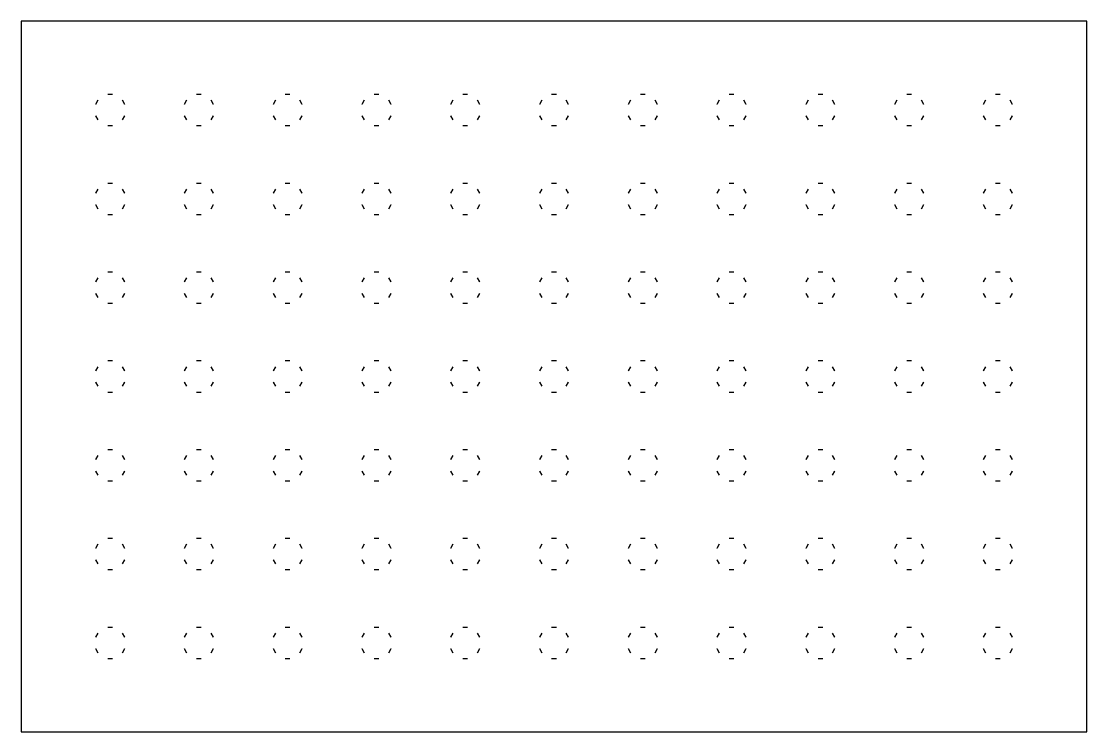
# Model space of a CAD drawing. Extents: x 0 to 15, y 0 to 10.
import ezdxf

# ---------------------------------------------------------------- set-up
doc = ezdxf.new("R2010")
doc.units = 0

msp = doc.modelspace()

# ---------------------------------------------------------------- linework, layer by layer
for p, q in [((15, 10), (0, 10)), ((0, 10), (0, 0)), ((15, 0), (15, 10)), ((1.077, 8.888), (1.044, 8.831)), ((1.077, 8.888), (1.077, 8.888)), ((1.283, 8.969), (1.217, 8.969)), ((1.217, 8.969), (1.217, 8.969)), ((1.283, 8.969), (1.283, 8.969)), ((1.456, 8.831), (1.423, 8.888)), ((1.423, 8.888), (1.423, 8.888)), ((2.327, 8.888), (2.294, 8.831)), ((2.327, 8.888), (2.327, 8.888)), ((2.533, 8.969), (2.467, 8.969)), ((2.467, 8.969), (2.467, 8.969)), ((2.533, 8.969), (2.533, 8.969)), ((2.706, 8.831), (2.673, 8.888)), ((2.673, 8.888), (2.673, 8.888)), ((3.577, 8.888), (3.544, 8.831)), ((3.577, 8.888), (3.577, 8.888)), ((3.783, 8.969), (3.717, 8.969)), ((3.717, 8.969), (3.717, 8.969)), ((3.783, 8.969), (3.783, 8.969)), ((3.956, 8.831), (3.923, 8.888)), ((3.923, 8.888), (3.923, 8.888)), ((4.827, 8.888), (4.794, 8.831)), ((4.827, 8.888), (4.827, 8.888)), ((5.033, 8.969), (4.967, 8.969)), ((4.967, 8.969), (4.967, 8.969)), ((5.033, 8.969), (5.033, 8.969)), ((5.206, 8.831), (5.173, 8.888)), ((5.173, 8.888), (5.173, 8.888)), ((6.077, 8.888), (6.044, 8.831)), ((6.077, 8.888), (6.077, 8.888)), ((6.283, 8.969), (6.217, 8.969)), ((6.217, 8.969), (6.217, 8.969)), ((6.283, 8.969), (6.283, 8.969)), ((6.456, 8.831), (6.423, 8.888)), ((6.423, 8.888), (6.423, 8.888)), ((7.327, 8.888), (7.294, 8.831)), ((7.327, 8.888), (7.327, 8.888)), ((7.533, 8.969), (7.467, 8.969)), ((7.467, 8.969), (7.467, 8.969)), ((7.533, 8.969), (7.533, 8.969)), ((7.706, 8.831), (7.673, 8.888)), ((7.673, 8.888), (7.673, 8.888)), ((8.577, 8.888), (8.544, 8.831)), ((8.577, 8.888), (8.577, 8.888)), ((8.783, 8.969), (8.717, 8.969)), ((8.717, 8.969), (8.717, 8.969)), ((8.783, 8.969), (8.783, 8.969)), ((8.956, 8.831), (8.923, 8.888)), ((8.923, 8.888), (8.923, 8.888)), ((9.827, 8.888), (9.794, 8.831)), ((9.827, 8.888), (9.827, 8.888)), ((10.033, 8.969), (9.967, 8.969)), ((9.967, 8.969), (9.967, 8.969)), ((10.033, 8.969), (10.033, 8.969)), ((10.206, 8.831), (10.173, 8.888)), ((10.173, 8.888), (10.173, 8.888)), ((11.077, 8.888), (11.044, 8.831)), ((11.077, 8.888), (11.077, 8.888)), ((11.283, 8.969), (11.217, 8.969)), ((11.217, 8.969), (11.217, 8.969)), ((11.283, 8.969), (11.283, 8.969)), ((11.456, 8.831), (11.423, 8.888)), ((11.423, 8.888), (11.423, 8.888)), ((12.327, 8.888), (12.294, 8.831)), ((12.327, 8.888), (12.327, 8.888)), ((12.533, 8.969), (12.467, 8.969)), ((12.467, 8.969), (12.467, 8.969)), ((12.533, 8.969), (12.533, 8.969)), ((12.706, 8.831), (12.673, 8.888)), ((12.673, 8.888), (12.673, 8.888)), ((13.577, 8.888), (13.544, 8.831)), ((13.577, 8.888), (13.577, 8.888)), ((13.783, 8.969), (13.717, 8.969)), ((13.717, 8.969), (13.717, 8.969)), ((13.783, 8.969), (13.783, 8.969)), ((13.956, 8.831), (13.923, 8.888)), ((13.923, 8.888), (13.923, 8.888)), ((1.044, 8.831), (1.044, 8.831)), ((1.456, 8.831), (1.456, 8.831)), ((2.294, 8.831), (2.294, 8.831)), ((2.706, 8.831), (2.706, 8.831)), ((3.544, 8.831), (3.544, 8.831)), ((3.956, 8.831), (3.956, 8.831)), ((4.794, 8.831), (4.794, 8.831)), ((5.206, 8.831), (5.206, 8.831)), ((6.044, 8.831), (6.044, 8.831)), ((6.456, 8.831), (6.456, 8.831)), ((7.294, 8.831), (7.294, 8.831)), ((7.706, 8.831), (7.706, 8.831)), ((8.544, 8.831), (8.544, 8.831)), ((8.956, 8.831), (8.956, 8.831)), ((9.794, 8.831), (9.794, 8.831)), ((10.206, 8.831), (10.206, 8.831)), ((11.044, 8.831), (11.044, 8.831)), ((11.456, 8.831), (11.456, 8.831)), ((12.294, 8.831), (12.294, 8.831)), ((12.706, 8.831), (12.706, 8.831)), ((13.544, 8.831), (13.544, 8.831)), ((13.956, 8.831), (13.956, 8.831)), ((1.044, 8.669), (1.077, 8.612)), ((1.044, 8.669), (1.044, 8.669)), ((1.077, 8.612), (1.077, 8.612)), ((1.423, 8.612), (1.456, 8.669)), ((1.423, 8.612), (1.423, 8.612)), ((1.456, 8.669), (1.456, 8.669)), ((2.294, 8.669), (2.327, 8.612)), ((2.294, 8.669), (2.294, 8.669)), ((2.327, 8.612), (2.327, 8.612)), ((2.673, 8.612), (2.706, 8.669)), ((2.673, 8.612), (2.673, 8.612)), ((2.706, 8.669), (2.706, 8.669)), ((3.544, 8.669), (3.577, 8.612)), ((3.544, 8.669), (3.544, 8.669)), ((3.577, 8.612), (3.577, 8.612)), ((3.923, 8.612), (3.956, 8.669)), ((3.923, 8.612), (3.923, 8.612)), ((3.956, 8.669), (3.956, 8.669)), ((4.794, 8.669), (4.827, 8.612)), ((4.794, 8.669), (4.794, 8.669)), ((4.827, 8.612), (4.827, 8.612)), ((5.173, 8.612), (5.206, 8.669)), ((5.173, 8.612), (5.173, 8.612)), ((5.206, 8.669), (5.206, 8.669)), ((6.044, 8.669), (6.077, 8.612)), ((6.044, 8.669), (6.044, 8.669)), ((6.077, 8.612), (6.077, 8.612)), ((6.423, 8.612), (6.456, 8.669)), ((6.423, 8.612), (6.423, 8.612)), ((6.456, 8.669), (6.456, 8.669)), ((7.294, 8.669), (7.327, 8.612)), ((7.294, 8.669), (7.294, 8.669)), ((7.327, 8.612), (7.327, 8.612)), ((7.673, 8.612), (7.706, 8.669)), ((7.673, 8.612), (7.673, 8.612)), ((7.706, 8.669), (7.706, 8.669)), ((8.544, 8.669), (8.577, 8.612)), ((8.544, 8.669), (8.544, 8.669)), ((8.577, 8.612), (8.577, 8.612)), ((8.923, 8.612), (8.956, 8.669)), ((8.923, 8.612), (8.923, 8.612)), ((8.956, 8.669), (8.956, 8.669)), ((9.794, 8.669), (9.827, 8.612)), ((9.794, 8.669), (9.794, 8.669)), ((9.827, 8.612), (9.827, 8.612)), ((10.173, 8.612), (10.206, 8.669)), ((10.173, 8.612), (10.173, 8.612)), ((10.206, 8.669), (10.206, 8.669)), ((11.044, 8.669), (11.077, 8.612)), ((11.044, 8.669), (11.044, 8.669)), ((11.077, 8.612), (11.077, 8.612)), ((11.423, 8.612), (11.456, 8.669)), ((11.423, 8.612), (11.423, 8.612)), ((11.456, 8.669), (11.456, 8.669)), ((12.294, 8.669), (12.327, 8.612)), ((12.294, 8.669), (12.294, 8.669)), ((12.327, 8.612), (12.327, 8.612)), ((12.673, 8.612), (12.706, 8.669)), ((12.673, 8.612), (12.673, 8.612)), ((12.706, 8.669), (12.706, 8.669)), ((13.544, 8.669), (13.577, 8.612)), ((13.544, 8.669), (13.544, 8.669)), ((13.577, 8.612), (13.577, 8.612)), ((13.923, 8.612), (13.956, 8.669)), ((13.923, 8.612), (13.923, 8.612)), ((13.956, 8.669), (13.956, 8.669)), ((1.217, 8.531), (1.283, 8.531)), ((1.217, 8.531), (1.217, 8.531)), ((1.283, 8.531), (1.283, 8.531)), ((2.467, 8.531), (2.533, 8.531)), ((2.467, 8.531), (2.467, 8.531)), ((2.533, 8.531), (2.533, 8.531)), ((3.717, 8.531), (3.783, 8.531)), ((3.717, 8.531), (3.717, 8.531)), ((3.783, 8.531), (3.783, 8.531)), ((4.967, 8.531), (5.033, 8.531)), ((4.967, 8.531), (4.967, 8.531)), ((5.033, 8.531), (5.033, 8.531)), ((6.217, 8.531), (6.283, 8.531)), ((6.217, 8.531), (6.217, 8.531)), ((6.283, 8.531), (6.283, 8.531)), ((7.467, 8.531), (7.533, 8.531)), ((7.467, 8.531), (7.467, 8.531)), ((7.533, 8.531), (7.533, 8.531)), ((8.717, 8.531), (8.783, 8.531)), ((8.717, 8.531), (8.717, 8.531)), ((8.783, 8.531), (8.783, 8.531)), ((9.967, 8.531), (10.033, 8.531)), ((9.967, 8.531), (9.967, 8.531)), ((10.033, 8.531), (10.033, 8.531)), ((11.217, 8.531), (11.283, 8.531)), ((11.217, 8.531), (11.217, 8.531)), ((11.283, 8.531), (11.283, 8.531)), ((12.467, 8.531), (12.533, 8.531)), ((12.467, 8.531), (12.467, 8.531)), ((12.533, 8.531), (12.533, 8.531)), ((13.717, 8.531), (13.783, 8.531)), ((13.717, 8.531), (13.717, 8.531)), ((13.783, 8.531), (13.783, 8.531)), ((1.283, 7.719), (1.217, 7.719)), ((1.217, 7.719), (1.217, 7.719)), ((1.283, 7.719), (1.283, 7.719)), ((2.533, 7.719), (2.467, 7.719)), ((2.467, 7.719), (2.467, 7.719)), ((2.533, 7.719), (2.533, 7.719)), ((3.783, 7.719), (3.717, 7.719)), ((3.717, 7.719), (3.717, 7.719)), ((3.783, 7.719), (3.783, 7.719)), ((5.033, 7.719), (4.967, 7.719)), ((4.967, 7.719), (4.967, 7.719)), ((5.033, 7.719), (5.033, 7.719)), ((6.283, 7.719), (6.217, 7.719)), ((6.217, 7.719), (6.217, 7.719)), ((6.283, 7.719), (6.283, 7.719)), ((7.533, 7.719), (7.467, 7.719)), ((7.467, 7.719), (7.467, 7.719)), ((7.533, 7.719), (7.533, 7.719)), ((8.783, 7.719), (8.717, 7.719)), ((8.717, 7.719), (8.717, 7.719)), ((8.783, 7.719), (8.783, 7.719)), ((10.033, 7.719), (9.967, 7.719)), ((9.967, 7.719), (9.967, 7.719)), ((10.033, 7.719), (10.033, 7.719)), ((11.283, 7.719), (11.217, 7.719)), ((11.217, 7.719), (11.217, 7.719)), ((11.283, 7.719), (11.283, 7.719)), ((12.533, 7.719), (12.467, 7.719)), ((12.467, 7.719), (12.467, 7.719)), ((12.533, 7.719), (12.533, 7.719)), ((13.783, 7.719), (13.717, 7.719)), ((13.717, 7.719), (13.717, 7.719)), ((13.783, 7.719), (13.783, 7.719)), ((1.077, 7.638), (1.044, 7.581)), ((1.044, 7.581), (1.044, 7.581)), ((1.077, 7.638), (1.077, 7.638)), ((1.456, 7.581), (1.423, 7.638)), ((1.423, 7.638), (1.423, 7.638)), ((1.456, 7.581), (1.456, 7.581)), ((2.327, 7.638), (2.294, 7.581)), ((2.294, 7.581), (2.294, 7.581)), ((2.327, 7.638), (2.327, 7.638)), ((2.706, 7.581), (2.673, 7.638)), ((2.673, 7.638), (2.673, 7.638)), ((2.706, 7.581), (2.706, 7.581)), ((3.577, 7.638), (3.544, 7.581)), ((3.544, 7.581), (3.544, 7.581)), ((3.577, 7.638), (3.577, 7.638)), ((3.956, 7.581), (3.923, 7.638)), ((3.923, 7.638), (3.923, 7.638)), ((3.956, 7.581), (3.956, 7.581)), ((4.827, 7.638), (4.794, 7.581)), ((4.794, 7.581), (4.794, 7.581)), ((4.827, 7.638), (4.827, 7.638)), ((5.206, 7.581), (5.173, 7.638)), ((5.173, 7.638), (5.173, 7.638)), ((5.206, 7.581), (5.206, 7.581)), ((6.077, 7.638), (6.044, 7.581)), ((6.044, 7.581), (6.044, 7.581)), ((6.077, 7.638), (6.077, 7.638)), ((6.456, 7.581), (6.423, 7.638)), ((6.423, 7.638), (6.423, 7.638)), ((6.456, 7.581), (6.456, 7.581)), ((7.327, 7.638), (7.294, 7.581)), ((7.294, 7.581), (7.294, 7.581)), ((7.327, 7.638), (7.327, 7.638)), ((7.706, 7.581), (7.673, 7.638)), ((7.673, 7.638), (7.673, 7.638)), ((7.706, 7.581), (7.706, 7.581)), ((8.577, 7.638), (8.544, 7.581)), ((8.544, 7.581), (8.544, 7.581)), ((8.577, 7.638), (8.577, 7.638)), ((8.956, 7.581), (8.923, 7.638)), ((8.923, 7.638), (8.923, 7.638)), ((8.956, 7.581), (8.956, 7.581)), ((9.827, 7.638), (9.794, 7.581)), ((9.794, 7.581), (9.794, 7.581)), ((9.827, 7.638), (9.827, 7.638)), ((10.206, 7.581), (10.173, 7.638)), ((10.173, 7.638), (10.173, 7.638)), ((10.206, 7.581), (10.206, 7.581)), ((11.077, 7.638), (11.044, 7.581)), ((11.044, 7.581), (11.044, 7.581)), ((11.077, 7.638), (11.077, 7.638)), ((11.456, 7.581), (11.423, 7.638)), ((11.423, 7.638), (11.423, 7.638)), ((11.456, 7.581), (11.456, 7.581)), ((12.327, 7.638), (12.294, 7.581)), ((12.294, 7.581), (12.294, 7.581)), ((12.327, 7.638), (12.327, 7.638)), ((12.706, 7.581), (12.673, 7.638)), ((12.673, 7.638), (12.673, 7.638)), ((12.706, 7.581), (12.706, 7.581)), ((13.577, 7.638), (13.544, 7.581)), ((13.544, 7.581), (13.544, 7.581)), ((13.577, 7.638), (13.577, 7.638)), ((13.956, 7.581), (13.923, 7.638)), ((13.923, 7.638), (13.923, 7.638)), ((13.956, 7.581), (13.956, 7.581)), ((1.044, 7.419), (1.077, 7.362)), ((1.044, 7.419), (1.044, 7.419)), ((1.077, 7.362), (1.077, 7.362)), ((1.423, 7.362), (1.456, 7.419)), ((1.423, 7.362), (1.423, 7.362)), ((1.456, 7.419), (1.456, 7.419)), ((2.294, 7.419), (2.327, 7.362)), ((2.294, 7.419), (2.294, 7.419)), ((2.327, 7.362), (2.327, 7.362)), ((2.673, 7.362), (2.706, 7.419)), ((2.673, 7.362), (2.673, 7.362)), ((2.706, 7.419), (2.706, 7.419)), ((3.544, 7.419), (3.577, 7.362)), ((3.544, 7.419), (3.544, 7.419)), ((3.577, 7.362), (3.577, 7.362)), ((3.923, 7.362), (3.956, 7.419)), ((3.923, 7.362), (3.923, 7.362)), ((3.956, 7.419), (3.956, 7.419)), ((4.794, 7.419), (4.827, 7.362)), ((4.794, 7.419), (4.794, 7.419)), ((4.827, 7.362), (4.827, 7.362)), ((5.173, 7.362), (5.206, 7.419)), ((5.173, 7.362), (5.173, 7.362)), ((5.206, 7.419), (5.206, 7.419)), ((6.044, 7.419), (6.077, 7.362)), ((6.044, 7.419), (6.044, 7.419)), ((6.077, 7.362), (6.077, 7.362)), ((6.423, 7.362), (6.456, 7.419)), ((6.423, 7.362), (6.423, 7.362)), ((6.456, 7.419), (6.456, 7.419)), ((7.294, 7.419), (7.327, 7.362)), ((7.294, 7.419), (7.294, 7.419)), ((7.327, 7.362), (7.327, 7.362)), ((7.673, 7.362), (7.706, 7.419)), ((7.673, 7.362), (7.673, 7.362)), ((7.706, 7.419), (7.706, 7.419)), ((8.544, 7.419), (8.577, 7.362)), ((8.544, 7.419), (8.544, 7.419)), ((8.577, 7.362), (8.577, 7.362)), ((8.923, 7.362), (8.956, 7.419)), ((8.923, 7.362), (8.923, 7.362)), ((8.956, 7.419), (8.956, 7.419)), ((9.794, 7.419), (9.827, 7.362)), ((9.794, 7.419), (9.794, 7.419)), ((9.827, 7.362), (9.827, 7.362)), ((10.173, 7.362), (10.206, 7.419)), ((10.173, 7.362), (10.173, 7.362)), ((10.206, 7.419), (10.206, 7.419)), ((11.044, 7.419), (11.077, 7.362)), ((11.044, 7.419), (11.044, 7.419)), ((11.077, 7.362), (11.077, 7.362)), ((11.423, 7.362), (11.456, 7.419)), ((11.423, 7.362), (11.423, 7.362)), ((11.456, 7.419), (11.456, 7.419)), ((12.294, 7.419), (12.327, 7.362)), ((12.294, 7.419), (12.294, 7.419)), ((12.327, 7.362), (12.327, 7.362)), ((12.673, 7.362), (12.706, 7.419)), ((12.673, 7.362), (12.673, 7.362)), ((12.706, 7.419), (12.706, 7.419)), ((13.544, 7.419), (13.577, 7.362)), ((13.544, 7.419), (13.544, 7.419)), ((13.577, 7.362), (13.577, 7.362)), ((13.923, 7.362), (13.956, 7.419)), ((13.923, 7.362), (13.923, 7.362)), ((13.956, 7.419), (13.956, 7.419)), ((1.217, 7.281), (1.283, 7.281)), ((1.217, 7.281), (1.217, 7.281)), ((1.283, 7.281), (1.283, 7.281)), ((2.467, 7.281), (2.533, 7.281)), ((2.467, 7.281), (2.467, 7.281)), ((2.533, 7.281), (2.533, 7.281)), ((3.717, 7.281), (3.783, 7.281)), ((3.717, 7.281), (3.717, 7.281)), ((3.783, 7.281), (3.783, 7.281)), ((4.967, 7.281), (5.033, 7.281)), ((4.967, 7.281), (4.967, 7.281)), ((5.033, 7.281), (5.033, 7.281)), ((6.217, 7.281), (6.283, 7.281)), ((6.217, 7.281), (6.217, 7.281)), ((6.283, 7.281), (6.283, 7.281)), ((7.467, 7.281), (7.533, 7.281)), ((7.467, 7.281), (7.467, 7.281)), ((7.533, 7.281), (7.533, 7.281)), ((8.717, 7.281), (8.783, 7.281)), ((8.717, 7.281), (8.717, 7.281)), ((8.783, 7.281), (8.783, 7.281)), ((9.967, 7.281), (10.033, 7.281)), ((9.967, 7.281), (9.967, 7.281)), ((10.033, 7.281), (10.033, 7.281)), ((11.217, 7.281), (11.283, 7.281)), ((11.217, 7.281), (11.217, 7.281)), ((11.283, 7.281), (11.283, 7.281)), ((12.467, 7.281), (12.533, 7.281)), ((12.467, 7.281), (12.467, 7.281)), ((12.533, 7.281), (12.533, 7.281)), ((13.717, 7.281), (13.783, 7.281)), ((13.717, 7.281), (13.717, 7.281)), ((13.783, 7.281), (13.783, 7.281)), ((1.283, 6.469), (1.217, 6.469)), ((1.217, 6.469), (1.217, 6.469)), ((1.283, 6.469), (1.283, 6.469)), ((2.533, 6.469), (2.467, 6.469)), ((2.467, 6.469), (2.467, 6.469)), ((2.533, 6.469), (2.533, 6.469)), ((3.783, 6.469), (3.717, 6.469)), ((3.717, 6.469), (3.717, 6.469)), ((3.783, 6.469), (3.783, 6.469)), ((5.033, 6.469), (4.967, 6.469)), ((4.967, 6.469), (4.967, 6.469)), ((5.033, 6.469), (5.033, 6.469)), ((6.283, 6.469), (6.217, 6.469)), ((6.217, 6.469), (6.217, 6.469)), ((6.283, 6.469), (6.283, 6.469)), ((7.533, 6.469), (7.467, 6.469)), ((7.467, 6.469), (7.467, 6.469)), ((7.533, 6.469), (7.533, 6.469)), ((8.783, 6.469), (8.717, 6.469)), ((8.717, 6.469), (8.717, 6.469)), ((8.783, 6.469), (8.783, 6.469)), ((10.033, 6.469), (9.967, 6.469)), ((9.967, 6.469), (9.967, 6.469)), ((10.033, 6.469), (10.033, 6.469)), ((11.283, 6.469), (11.217, 6.469)), ((11.217, 6.469), (11.217, 6.469)), ((11.283, 6.469), (11.283, 6.469)), ((12.533, 6.469), (12.467, 6.469)), ((12.467, 6.469), (12.467, 6.469)), ((12.533, 6.469), (12.533, 6.469)), ((13.783, 6.469), (13.717, 6.469)), ((13.717, 6.469), (13.717, 6.469)), ((13.783, 6.469), (13.783, 6.469)), ((1.077, 6.388), (1.044, 6.331)), ((1.044, 6.331), (1.044, 6.331)), ((1.077, 6.388), (1.077, 6.388)), ((1.456, 6.331), (1.423, 6.388)), ((1.423, 6.388), (1.423, 6.388)), ((1.456, 6.331), (1.456, 6.331)), ((2.327, 6.388), (2.294, 6.331)), ((2.294, 6.331), (2.294, 6.331)), ((2.327, 6.388), (2.327, 6.388)), ((2.706, 6.331), (2.673, 6.388)), ((2.673, 6.388), (2.673, 6.388)), ((2.706, 6.331), (2.706, 6.331)), ((3.577, 6.388), (3.544, 6.331)), ((3.544, 6.331), (3.544, 6.331)), ((3.577, 6.388), (3.577, 6.388)), ((3.956, 6.331), (3.923, 6.388)), ((3.923, 6.388), (3.923, 6.388)), ((3.956, 6.331), (3.956, 6.331)), ((4.827, 6.388), (4.794, 6.331)), ((4.794, 6.331), (4.794, 6.331)), ((4.827, 6.388), (4.827, 6.388)), ((5.206, 6.331), (5.173, 6.388)), ((5.173, 6.388), (5.173, 6.388)), ((5.206, 6.331), (5.206, 6.331)), ((6.077, 6.388), (6.044, 6.331)), ((6.044, 6.331), (6.044, 6.331)), ((6.077, 6.388), (6.077, 6.388)), ((6.456, 6.331), (6.423, 6.388)), ((6.423, 6.388), (6.423, 6.388)), ((6.456, 6.331), (6.456, 6.331)), ((7.327, 6.388), (7.294, 6.331)), ((7.294, 6.331), (7.294, 6.331)), ((7.327, 6.388), (7.327, 6.388)), ((7.706, 6.331), (7.673, 6.388)), ((7.673, 6.388), (7.673, 6.388)), ((7.706, 6.331), (7.706, 6.331)), ((8.577, 6.388), (8.544, 6.331)), ((8.544, 6.331), (8.544, 6.331)), ((8.577, 6.388), (8.577, 6.388)), ((8.956, 6.331), (8.923, 6.388)), ((8.923, 6.388), (8.923, 6.388)), ((8.956, 6.331), (8.956, 6.331)), ((9.827, 6.388), (9.794, 6.331)), ((9.794, 6.331), (9.794, 6.331)), ((9.827, 6.388), (9.827, 6.388)), ((10.206, 6.331), (10.173, 6.388)), ((10.173, 6.388), (10.173, 6.388)), ((10.206, 6.331), (10.206, 6.331)), ((11.077, 6.388), (11.044, 6.331)), ((11.044, 6.331), (11.044, 6.331)), ((11.077, 6.388), (11.077, 6.388)), ((11.456, 6.331), (11.423, 6.388)), ((11.423, 6.388), (11.423, 6.388)), ((11.456, 6.331), (11.456, 6.331)), ((12.327, 6.388), (12.294, 6.331)), ((12.294, 6.331), (12.294, 6.331)), ((12.327, 6.388), (12.327, 6.388)), ((12.706, 6.331), (12.673, 6.388)), ((12.673, 6.388), (12.673, 6.388)), ((12.706, 6.331), (12.706, 6.331)), ((13.577, 6.388), (13.544, 6.331)), ((13.544, 6.331), (13.544, 6.331)), ((13.577, 6.388), (13.577, 6.388)), ((13.956, 6.331), (13.923, 6.388)), ((13.923, 6.388), (13.923, 6.388)), ((13.956, 6.331), (13.956, 6.331)), ((1.044, 6.169), (1.077, 6.112)), ((1.044, 6.169), (1.044, 6.169)), ((1.423, 6.112), (1.456, 6.169)), ((1.456, 6.169), (1.456, 6.169)), ((2.294, 6.169), (2.327, 6.112)), ((2.294, 6.169), (2.294, 6.169)), ((2.673, 6.112), (2.706, 6.169)), ((2.706, 6.169), (2.706, 6.169)), ((3.544, 6.169), (3.577, 6.112)), ((3.544, 6.169), (3.544, 6.169)), ((3.923, 6.112), (3.956, 6.169)), ((3.956, 6.169), (3.956, 6.169)), ((4.794, 6.169), (4.827, 6.112)), ((4.794, 6.169), (4.794, 6.169)), ((5.173, 6.112), (5.206, 6.169)), ((5.206, 6.169), (5.206, 6.169)), ((6.044, 6.169), (6.077, 6.112)), ((6.044, 6.169), (6.044, 6.169)), ((6.423, 6.112), (6.456, 6.169)), ((6.456, 6.169), (6.456, 6.169)), ((7.294, 6.169), (7.327, 6.112)), ((7.294, 6.169), (7.294, 6.169)), ((7.673, 6.112), (7.706, 6.169)), ((7.706, 6.169), (7.706, 6.169)), ((8.544, 6.169), (8.577, 6.112)), ((8.544, 6.169), (8.544, 6.169)), ((8.923, 6.112), (8.956, 6.169)), ((8.956, 6.169), (8.956, 6.169)), ((9.794, 6.169), (9.827, 6.112)), ((9.794, 6.169), (9.794, 6.169)), ((10.173, 6.112), (10.206, 6.169)), ((10.206, 6.169), (10.206, 6.169)), ((11.044, 6.169), (11.077, 6.112)), ((11.044, 6.169), (11.044, 6.169)), ((11.423, 6.112), (11.456, 6.169)), ((11.456, 6.169), (11.456, 6.169)), ((12.294, 6.169), (12.327, 6.112)), ((12.294, 6.169), (12.294, 6.169)), ((12.673, 6.112), (12.706, 6.169)), ((12.706, 6.169), (12.706, 6.169)), ((13.544, 6.169), (13.577, 6.112)), ((13.544, 6.169), (13.544, 6.169)), ((13.923, 6.112), (13.956, 6.169)), ((13.956, 6.169), (13.956, 6.169)), ((1.077, 6.112), (1.077, 6.112)), ((1.217, 6.031), (1.283, 6.031)), ((1.217, 6.031), (1.217, 6.031)), ((1.283, 6.031), (1.283, 6.031)), ((1.423, 6.112), (1.423, 6.112)), ((2.327, 6.112), (2.327, 6.112)), ((2.467, 6.031), (2.533, 6.031)), ((2.467, 6.031), (2.467, 6.031)), ((2.533, 6.031), (2.533, 6.031)), ((2.673, 6.112), (2.673, 6.112)), ((3.577, 6.112), (3.577, 6.112)), ((3.717, 6.031), (3.783, 6.031)), ((3.717, 6.031), (3.717, 6.031)), ((3.783, 6.031), (3.783, 6.031)), ((3.923, 6.112), (3.923, 6.112)), ((4.827, 6.112), (4.827, 6.112)), ((4.967, 6.031), (5.033, 6.031)), ((4.967, 6.031), (4.967, 6.031)), ((5.033, 6.031), (5.033, 6.031)), ((5.173, 6.112), (5.173, 6.112)), ((6.077, 6.112), (6.077, 6.112)), ((6.217, 6.031), (6.283, 6.031)), ((6.217, 6.031), (6.217, 6.031)), ((6.283, 6.031), (6.283, 6.031)), ((6.423, 6.112), (6.423, 6.112)), ((7.327, 6.112), (7.327, 6.112)), ((7.467, 6.031), (7.533, 6.031)), ((7.467, 6.031), (7.467, 6.031)), ((7.533, 6.031), (7.533, 6.031)), ((7.673, 6.112), (7.673, 6.112)), ((8.577, 6.112), (8.577, 6.112)), ((8.717, 6.031), (8.783, 6.031)), ((8.717, 6.031), (8.717, 6.031)), ((8.783, 6.031), (8.783, 6.031)), ((8.923, 6.112), (8.923, 6.112)), ((9.827, 6.112), (9.827, 6.112)), ((9.967, 6.031), (10.033, 6.031)), ((9.967, 6.031), (9.967, 6.031)), ((10.033, 6.031), (10.033, 6.031)), ((10.173, 6.112), (10.173, 6.112)), ((11.077, 6.112), (11.077, 6.112)), ((11.217, 6.031), (11.283, 6.031)), ((11.217, 6.031), (11.217, 6.031)), ((11.283, 6.031), (11.283, 6.031)), ((11.423, 6.112), (11.423, 6.112)), ((12.327, 6.112), (12.327, 6.112)), ((12.467, 6.031), (12.533, 6.031)), ((12.467, 6.031), (12.467, 6.031)), ((12.533, 6.031), (12.533, 6.031)), ((12.673, 6.112), (12.673, 6.112)), ((13.577, 6.112), (13.577, 6.112)), ((13.717, 6.031), (13.783, 6.031)), ((13.717, 6.031), (13.717, 6.031)), ((13.783, 6.031), (13.783, 6.031)), ((13.923, 6.112), (13.923, 6.112)), ((1.077, 5.138), (1.044, 5.081)), ((1.077, 5.138), (1.077, 5.138)), ((1.283, 5.219), (1.217, 5.219)), ((1.217, 5.219), (1.217, 5.219)), ((1.283, 5.219), (1.283, 5.219)), ((1.456, 5.081), (1.423, 5.138)), ((1.423, 5.138), (1.423, 5.138)), ((2.327, 5.138), (2.294, 5.081)), ((2.327, 5.138), (2.327, 5.138)), ((2.533, 5.219), (2.467, 5.219)), ((2.467, 5.219), (2.467, 5.219)), ((2.533, 5.219), (2.533, 5.219)), ((2.706, 5.081), (2.673, 5.138)), ((2.673, 5.138), (2.673, 5.138)), ((3.577, 5.138), (3.544, 5.081)), ((3.577, 5.138), (3.577, 5.138)), ((3.783, 5.219), (3.717, 5.219)), ((3.717, 5.219), (3.717, 5.219)), ((3.783, 5.219), (3.783, 5.219)), ((3.956, 5.081), (3.923, 5.138)), ((3.923, 5.138), (3.923, 5.138)), ((4.827, 5.138), (4.794, 5.081)), ((4.827, 5.138), (4.827, 5.138)), ((5.033, 5.219), (4.967, 5.219)), ((4.967, 5.219), (4.967, 5.219)), ((5.033, 5.219), (5.033, 5.219)), ((5.206, 5.081), (5.173, 5.138)), ((5.173, 5.138), (5.173, 5.138)), ((6.077, 5.138), (6.044, 5.081)), ((6.077, 5.138), (6.077, 5.138)), ((6.283, 5.219), (6.217, 5.219)), ((6.217, 5.219), (6.217, 5.219)), ((6.283, 5.219), (6.283, 5.219)), ((6.456, 5.081), (6.423, 5.138)), ((6.423, 5.138), (6.423, 5.138)), ((7.327, 5.138), (7.294, 5.081)), ((7.327, 5.138), (7.327, 5.138)), ((7.533, 5.219), (7.467, 5.219)), ((7.467, 5.219), (7.467, 5.219)), ((7.533, 5.219), (7.533, 5.219)), ((7.706, 5.081), (7.673, 5.138)), ((7.673, 5.138), (7.673, 5.138)), ((8.577, 5.138), (8.544, 5.081)), ((8.577, 5.138), (8.577, 5.138)), ((8.783, 5.219), (8.717, 5.219)), ((8.717, 5.219), (8.717, 5.219)), ((8.783, 5.219), (8.783, 5.219)), ((8.956, 5.081), (8.923, 5.138)), ((8.923, 5.138), (8.923, 5.138)), ((9.827, 5.138), (9.794, 5.081)), ((9.827, 5.138), (9.827, 5.138)), ((10.033, 5.219), (9.967, 5.219)), ((9.967, 5.219), (9.967, 5.219)), ((10.033, 5.219), (10.033, 5.219)), ((10.206, 5.081), (10.173, 5.138)), ((10.173, 5.138), (10.173, 5.138)), ((11.077, 5.138), (11.044, 5.081)), ((11.077, 5.138), (11.077, 5.138)), ((11.283, 5.219), (11.217, 5.219)), ((11.217, 5.219), (11.217, 5.219)), ((11.283, 5.219), (11.283, 5.219)), ((11.456, 5.081), (11.423, 5.138)), ((11.423, 5.138), (11.423, 5.138)), ((12.327, 5.138), (12.294, 5.081)), ((12.327, 5.138), (12.327, 5.138)), ((12.533, 5.219), (12.467, 5.219)), ((12.467, 5.219), (12.467, 5.219)), ((12.533, 5.219), (12.533, 5.219)), ((12.706, 5.081), (12.673, 5.138)), ((12.673, 5.138), (12.673, 5.138)), ((13.577, 5.138), (13.544, 5.081)), ((13.577, 5.138), (13.577, 5.138)), ((13.783, 5.219), (13.717, 5.219)), ((13.717, 5.219), (13.717, 5.219)), ((13.783, 5.219), (13.783, 5.219)), ((13.956, 5.081), (13.923, 5.138)), ((13.923, 5.138), (13.923, 5.138)), ((1.044, 5.081), (1.044, 5.081)), ((1.456, 5.081), (1.456, 5.081)), ((2.294, 5.081), (2.294, 5.081)), ((2.706, 5.081), (2.706, 5.081)), ((3.544, 5.081), (3.544, 5.081)), ((3.956, 5.081), (3.956, 5.081)), ((4.794, 5.081), (4.794, 5.081)), ((5.206, 5.081), (5.206, 5.081)), ((6.044, 5.081), (6.044, 5.081)), ((6.456, 5.081), (6.456, 5.081)), ((7.294, 5.081), (7.294, 5.081)), ((7.706, 5.081), (7.706, 5.081)), ((8.544, 5.081), (8.544, 5.081)), ((8.956, 5.081), (8.956, 5.081)), ((9.794, 5.081), (9.794, 5.081)), ((10.206, 5.081), (10.206, 5.081)), ((11.044, 5.081), (11.044, 5.081)), ((11.456, 5.081), (11.456, 5.081)), ((12.294, 5.081), (12.294, 5.081)), ((12.706, 5.081), (12.706, 5.081)), ((13.544, 5.081), (13.544, 5.081)), ((13.956, 5.081), (13.956, 5.081)), ((1.044, 4.919), (1.077, 4.862)), ((1.044, 4.919), (1.044, 4.919)), ((1.077, 4.862), (1.077, 4.862)), ((1.423, 4.862), (1.456, 4.919)), ((1.423, 4.862), (1.423, 4.862)), ((1.456, 4.919), (1.456, 4.919)), ((2.294, 4.919), (2.327, 4.862)), ((2.294, 4.919), (2.294, 4.919)), ((2.327, 4.862), (2.327, 4.862)), ((2.673, 4.862), (2.706, 4.919)), ((2.673, 4.862), (2.673, 4.862)), ((2.706, 4.919), (2.706, 4.919)), ((3.544, 4.919), (3.577, 4.862)), ((3.544, 4.919), (3.544, 4.919)), ((3.577, 4.862), (3.577, 4.862)), ((3.923, 4.862), (3.956, 4.919)), ((3.923, 4.862), (3.923, 4.862)), ((3.956, 4.919), (3.956, 4.919)), ((4.794, 4.919), (4.827, 4.862)), ((4.794, 4.919), (4.794, 4.919)), ((4.827, 4.862), (4.827, 4.862)), ((5.173, 4.862), (5.206, 4.919)), ((5.173, 4.862), (5.173, 4.862)), ((5.206, 4.919), (5.206, 4.919)), ((6.044, 4.919), (6.077, 4.862)), ((6.044, 4.919), (6.044, 4.919)), ((6.077, 4.862), (6.077, 4.862)), ((6.423, 4.862), (6.456, 4.919)), ((6.423, 4.862), (6.423, 4.862)), ((6.456, 4.919), (6.456, 4.919)), ((7.294, 4.919), (7.327, 4.862)), ((7.294, 4.919), (7.294, 4.919)), ((7.327, 4.862), (7.327, 4.862)), ((7.673, 4.862), (7.706, 4.919)), ((7.673, 4.862), (7.673, 4.862)), ((7.706, 4.919), (7.706, 4.919)), ((8.544, 4.919), (8.577, 4.862)), ((8.544, 4.919), (8.544, 4.919)), ((8.577, 4.862), (8.577, 4.862)), ((8.923, 4.862), (8.956, 4.919)), ((8.923, 4.862), (8.923, 4.862)), ((8.956, 4.919), (8.956, 4.919)), ((9.794, 4.919), (9.827, 4.862)), ((9.794, 4.919), (9.794, 4.919)), ((9.827, 4.862), (9.827, 4.862)), ((10.173, 4.862), (10.206, 4.919)), ((10.173, 4.862), (10.173, 4.862)), ((10.206, 4.919), (10.206, 4.919)), ((11.044, 4.919), (11.077, 4.862)), ((11.044, 4.919), (11.044, 4.919)), ((11.077, 4.862), (11.077, 4.862)), ((11.423, 4.862), (11.456, 4.919)), ((11.423, 4.862), (11.423, 4.862)), ((11.456, 4.919), (11.456, 4.919)), ((12.294, 4.919), (12.327, 4.862)), ((12.294, 4.919), (12.294, 4.919)), ((12.327, 4.862), (12.327, 4.862)), ((12.673, 4.862), (12.706, 4.919)), ((12.673, 4.862), (12.673, 4.862)), ((12.706, 4.919), (12.706, 4.919)), ((13.544, 4.919), (13.577, 4.862)), ((13.544, 4.919), (13.544, 4.919)), ((13.577, 4.862), (13.577, 4.862)), ((13.923, 4.862), (13.956, 4.919)), ((13.923, 4.862), (13.923, 4.862)), ((13.956, 4.919), (13.956, 4.919)), ((1.217, 4.781), (1.283, 4.781)), ((1.217, 4.781), (1.217, 4.781)), ((1.283, 4.781), (1.283, 4.781)), ((2.467, 4.781), (2.533, 4.781)), ((2.467, 4.781), (2.467, 4.781)), ((2.533, 4.781), (2.533, 4.781)), ((3.717, 4.781), (3.783, 4.781)), ((3.717, 4.781), (3.717, 4.781)), ((3.783, 4.781), (3.783, 4.781)), ((4.967, 4.781), (5.033, 4.781)), ((4.967, 4.781), (4.967, 4.781)), ((5.033, 4.781), (5.033, 4.781)), ((6.217, 4.781), (6.283, 4.781)), ((6.217, 4.781), (6.217, 4.781)), ((6.283, 4.781), (6.283, 4.781)), ((7.467, 4.781), (7.533, 4.781)), ((7.467, 4.781), (7.467, 4.781)), ((7.533, 4.781), (7.533, 4.781)), ((8.717, 4.781), (8.783, 4.781)), ((8.717, 4.781), (8.717, 4.781)), ((8.783, 4.781), (8.783, 4.781)), ((9.967, 4.781), (10.033, 4.781)), ((9.967, 4.781), (9.967, 4.781)), ((10.033, 4.781), (10.033, 4.781)), ((11.217, 4.781), (11.283, 4.781)), ((11.217, 4.781), (11.217, 4.781)), ((11.283, 4.781), (11.283, 4.781)), ((12.467, 4.781), (12.533, 4.781)), ((12.467, 4.781), (12.467, 4.781)), ((12.533, 4.781), (12.533, 4.781)), ((13.717, 4.781), (13.783, 4.781)), ((13.717, 4.781), (13.717, 4.781)), ((13.783, 4.781), (13.783, 4.781)), ((1.283, 3.969), (1.217, 3.969)), ((1.217, 3.969), (1.217, 3.969)), ((1.283, 3.969), (1.283, 3.969)), ((2.533, 3.969), (2.467, 3.969)), ((2.467, 3.969), (2.467, 3.969)), ((2.533, 3.969), (2.533, 3.969)), ((3.783, 3.969), (3.717, 3.969)), ((3.717, 3.969), (3.717, 3.969)), ((3.783, 3.969), (3.783, 3.969)), ((5.033, 3.969), (4.967, 3.969)), ((4.967, 3.969), (4.967, 3.969)), ((5.033, 3.969), (5.033, 3.969)), ((6.283, 3.969), (6.217, 3.969)), ((6.217, 3.969), (6.217, 3.969)), ((6.283, 3.969), (6.283, 3.969)), ((7.533, 3.969), (7.467, 3.969)), ((7.467, 3.969), (7.467, 3.969)), ((7.533, 3.969), (7.533, 3.969)), ((8.783, 3.969), (8.717, 3.969)), ((8.717, 3.969), (8.717, 3.969)), ((8.783, 3.969), (8.783, 3.969)), ((10.033, 3.969), (9.967, 3.969)), ((9.967, 3.969), (9.967, 3.969)), ((10.033, 3.969), (10.033, 3.969)), ((11.283, 3.969), (11.217, 3.969)), ((11.217, 3.969), (11.217, 3.969)), ((11.283, 3.969), (11.283, 3.969)), ((12.533, 3.969), (12.467, 3.969)), ((12.467, 3.969), (12.467, 3.969)), ((12.533, 3.969), (12.533, 3.969)), ((13.783, 3.969), (13.717, 3.969)), ((13.717, 3.969), (13.717, 3.969)), ((13.783, 3.969), (13.783, 3.969)), ((1.077, 3.888), (1.044, 3.831)), ((1.044, 3.831), (1.044, 3.831)), ((1.077, 3.888), (1.077, 3.888)), ((1.456, 3.831), (1.423, 3.888)), ((1.423, 3.888), (1.423, 3.888)), ((1.456, 3.831), (1.456, 3.831)), ((2.327, 3.888), (2.294, 3.831)), ((2.294, 3.831), (2.294, 3.831)), ((2.327, 3.888), (2.327, 3.888)), ((2.706, 3.831), (2.673, 3.888)), ((2.673, 3.888), (2.673, 3.888)), ((2.706, 3.831), (2.706, 3.831)), ((3.577, 3.888), (3.544, 3.831)), ((3.544, 3.831), (3.544, 3.831)), ((3.577, 3.888), (3.577, 3.888)), ((3.956, 3.831), (3.923, 3.888)), ((3.923, 3.888), (3.923, 3.888)), ((3.956, 3.831), (3.956, 3.831)), ((4.827, 3.888), (4.794, 3.831)), ((4.794, 3.831), (4.794, 3.831)), ((4.827, 3.888), (4.827, 3.888)), ((5.206, 3.831), (5.173, 3.888)), ((5.173, 3.888), (5.173, 3.888)), ((5.206, 3.831), (5.206, 3.831)), ((6.077, 3.888), (6.044, 3.831)), ((6.044, 3.831), (6.044, 3.831)), ((6.077, 3.888), (6.077, 3.888)), ((6.456, 3.831), (6.423, 3.888)), ((6.423, 3.888), (6.423, 3.888)), ((6.456, 3.831), (6.456, 3.831)), ((7.327, 3.888), (7.294, 3.831)), ((7.294, 3.831), (7.294, 3.831)), ((7.327, 3.888), (7.327, 3.888)), ((7.706, 3.831), (7.673, 3.888)), ((7.673, 3.888), (7.673, 3.888)), ((7.706, 3.831), (7.706, 3.831)), ((8.577, 3.888), (8.544, 3.831)), ((8.544, 3.831), (8.544, 3.831)), ((8.577, 3.888), (8.577, 3.888)), ((8.956, 3.831), (8.923, 3.888)), ((8.923, 3.888), (8.923, 3.888)), ((8.956, 3.831), (8.956, 3.831)), ((9.827, 3.888), (9.794, 3.831)), ((9.794, 3.831), (9.794, 3.831)), ((9.827, 3.888), (9.827, 3.888)), ((10.206, 3.831), (10.173, 3.888)), ((10.173, 3.888), (10.173, 3.888)), ((10.206, 3.831), (10.206, 3.831)), ((11.077, 3.888), (11.044, 3.831)), ((11.044, 3.831), (11.044, 3.831)), ((11.077, 3.888), (11.077, 3.888)), ((11.456, 3.831), (11.423, 3.888)), ((11.423, 3.888), (11.423, 3.888)), ((11.456, 3.831), (11.456, 3.831)), ((12.327, 3.888), (12.294, 3.831)), ((12.294, 3.831), (12.294, 3.831)), ((12.327, 3.888), (12.327, 3.888)), ((12.706, 3.831), (12.673, 3.888)), ((12.673, 3.888), (12.673, 3.888)), ((12.706, 3.831), (12.706, 3.831)), ((13.577, 3.888), (13.544, 3.831)), ((13.544, 3.831), (13.544, 3.831)), ((13.577, 3.888), (13.577, 3.888)), ((13.956, 3.831), (13.923, 3.888)), ((13.923, 3.888), (13.923, 3.888)), ((13.956, 3.831), (13.956, 3.831)), ((1.044, 3.669), (1.077, 3.612)), ((1.044, 3.669), (1.044, 3.669)), ((1.077, 3.612), (1.077, 3.612)), ((1.423, 3.612), (1.456, 3.669)), ((1.423, 3.612), (1.423, 3.612)), ((1.456, 3.669), (1.456, 3.669)), ((2.294, 3.669), (2.327, 3.612)), ((2.294, 3.669), (2.294, 3.669)), ((2.327, 3.612), (2.327, 3.612)), ((2.673, 3.612), (2.706, 3.669)), ((2.673, 3.612), (2.673, 3.612)), ((2.706, 3.669), (2.706, 3.669)), ((3.544, 3.669), (3.577, 3.612)), ((3.544, 3.669), (3.544, 3.669)), ((3.577, 3.612), (3.577, 3.612)), ((3.923, 3.612), (3.956, 3.669)), ((3.923, 3.612), (3.923, 3.612)), ((3.956, 3.669), (3.956, 3.669)), ((4.794, 3.669), (4.827, 3.612)), ((4.794, 3.669), (4.794, 3.669)), ((4.827, 3.612), (4.827, 3.612)), ((5.173, 3.612), (5.206, 3.669)), ((5.173, 3.612), (5.173, 3.612)), ((5.206, 3.669), (5.206, 3.669)), ((6.044, 3.669), (6.077, 3.612)), ((6.044, 3.669), (6.044, 3.669)), ((6.077, 3.612), (6.077, 3.612)), ((6.423, 3.612), (6.456, 3.669)), ((6.423, 3.612), (6.423, 3.612)), ((6.456, 3.669), (6.456, 3.669)), ((7.294, 3.669), (7.327, 3.612)), ((7.294, 3.669), (7.294, 3.669)), ((7.327, 3.612), (7.327, 3.612)), ((7.673, 3.612), (7.706, 3.669)), ((7.673, 3.612), (7.673, 3.612)), ((7.706, 3.669), (7.706, 3.669)), ((8.544, 3.669), (8.577, 3.612)), ((8.544, 3.669), (8.544, 3.669)), ((8.577, 3.612), (8.577, 3.612)), ((8.923, 3.612), (8.956, 3.669)), ((8.923, 3.612), (8.923, 3.612)), ((8.956, 3.669), (8.956, 3.669)), ((9.794, 3.669), (9.827, 3.612)), ((9.794, 3.669), (9.794, 3.669)), ((9.827, 3.612), (9.827, 3.612)), ((10.173, 3.612), (10.206, 3.669)), ((10.173, 3.612), (10.173, 3.612)), ((10.206, 3.669), (10.206, 3.669)), ((11.044, 3.669), (11.077, 3.612)), ((11.044, 3.669), (11.044, 3.669)), ((11.077, 3.612), (11.077, 3.612)), ((11.423, 3.612), (11.456, 3.669)), ((11.423, 3.612), (11.423, 3.612)), ((11.456, 3.669), (11.456, 3.669)), ((12.294, 3.669), (12.327, 3.612)), ((12.294, 3.669), (12.294, 3.669)), ((12.327, 3.612), (12.327, 3.612)), ((12.673, 3.612), (12.706, 3.669)), ((12.673, 3.612), (12.673, 3.612)), ((12.706, 3.669), (12.706, 3.669)), ((13.544, 3.669), (13.577, 3.612)), ((13.544, 3.669), (13.544, 3.669)), ((13.577, 3.612), (13.577, 3.612)), ((13.923, 3.612), (13.956, 3.669)), ((13.923, 3.612), (13.923, 3.612)), ((13.956, 3.669), (13.956, 3.669)), ((1.217, 3.531), (1.283, 3.531)), ((1.217, 3.531), (1.217, 3.531)), ((1.283, 3.531), (1.283, 3.531)), ((2.467, 3.531), (2.533, 3.531)), ((2.467, 3.531), (2.467, 3.531)), ((2.533, 3.531), (2.533, 3.531)), ((3.717, 3.531), (3.783, 3.531)), ((3.717, 3.531), (3.717, 3.531)), ((3.783, 3.531), (3.783, 3.531)), ((4.967, 3.531), (5.033, 3.531)), ((4.967, 3.531), (4.967, 3.531)), ((5.033, 3.531), (5.033, 3.531)), ((6.217, 3.531), (6.283, 3.531)), ((6.217, 3.531), (6.217, 3.531)), ((6.283, 3.531), (6.283, 3.531)), ((7.467, 3.531), (7.533, 3.531)), ((7.467, 3.531), (7.467, 3.531)), ((7.533, 3.531), (7.533, 3.531)), ((8.717, 3.531), (8.783, 3.531)), ((8.717, 3.531), (8.717, 3.531)), ((8.783, 3.531), (8.783, 3.531)), ((9.967, 3.531), (10.033, 3.531)), ((9.967, 3.531), (9.967, 3.531)), ((10.033, 3.531), (10.033, 3.531)), ((11.217, 3.531), (11.283, 3.531)), ((11.217, 3.531), (11.217, 3.531)), ((11.283, 3.531), (11.283, 3.531)), ((12.467, 3.531), (12.533, 3.531)), ((12.467, 3.531), (12.467, 3.531)), ((12.533, 3.531), (12.533, 3.531)), ((13.717, 3.531), (13.783, 3.531)), ((13.717, 3.531), (13.717, 3.531)), ((13.783, 3.531), (13.783, 3.531)), ((1.283, 2.719), (1.217, 2.719)), ((1.217, 2.719), (1.217, 2.719)), ((1.283, 2.719), (1.283, 2.719)), ((2.533, 2.719), (2.467, 2.719)), ((2.467, 2.719), (2.467, 2.719)), ((2.533, 2.719), (2.533, 2.719)), ((3.783, 2.719), (3.717, 2.719)), ((3.717, 2.719), (3.717, 2.719)), ((3.783, 2.719), (3.783, 2.719)), ((5.033, 2.719), (4.967, 2.719)), ((4.967, 2.719), (4.967, 2.719)), ((5.033, 2.719), (5.033, 2.719)), ((6.283, 2.719), (6.217, 2.719)), ((6.217, 2.719), (6.217, 2.719)), ((6.283, 2.719), (6.283, 2.719)), ((7.533, 2.719), (7.467, 2.719)), ((7.467, 2.719), (7.467, 2.719)), ((7.533, 2.719), (7.533, 2.719)), ((8.783, 2.719), (8.717, 2.719)), ((8.717, 2.719), (8.717, 2.719)), ((8.783, 2.719), (8.783, 2.719)), ((10.033, 2.719), (9.967, 2.719)), ((9.967, 2.719), (9.967, 2.719)), ((10.033, 2.719), (10.033, 2.719)), ((11.283, 2.719), (11.217, 2.719)), ((11.217, 2.719), (11.217, 2.719)), ((11.283, 2.719), (11.283, 2.719)), ((12.533, 2.719), (12.467, 2.719)), ((12.467, 2.719), (12.467, 2.719)), ((12.533, 2.719), (12.533, 2.719)), ((13.783, 2.719), (13.717, 2.719)), ((13.717, 2.719), (13.717, 2.719)), ((13.783, 2.719), (13.783, 2.719)), ((1.077, 2.638), (1.044, 2.581)), ((1.044, 2.581), (1.044, 2.581)), ((1.077, 2.638), (1.077, 2.638)), ((1.456, 2.581), (1.423, 2.638)), ((1.423, 2.638), (1.423, 2.638)), ((1.456, 2.581), (1.456, 2.581)), ((2.327, 2.638), (2.294, 2.581)), ((2.294, 2.581), (2.294, 2.581)), ((2.327, 2.638), (2.327, 2.638)), ((2.706, 2.581), (2.673, 2.638)), ((2.673, 2.638), (2.673, 2.638)), ((2.706, 2.581), (2.706, 2.581)), ((3.577, 2.638), (3.544, 2.581)), ((3.544, 2.581), (3.544, 2.581)), ((3.577, 2.638), (3.577, 2.638)), ((3.956, 2.581), (3.923, 2.638)), ((3.923, 2.638), (3.923, 2.638)), ((3.956, 2.581), (3.956, 2.581)), ((4.827, 2.638), (4.794, 2.581)), ((4.794, 2.581), (4.794, 2.581)), ((4.827, 2.638), (4.827, 2.638)), ((5.206, 2.581), (5.173, 2.638)), ((5.173, 2.638), (5.173, 2.638)), ((5.206, 2.581), (5.206, 2.581)), ((6.077, 2.638), (6.044, 2.581)), ((6.044, 2.581), (6.044, 2.581)), ((6.077, 2.638), (6.077, 2.638)), ((6.456, 2.581), (6.423, 2.638)), ((6.423, 2.638), (6.423, 2.638)), ((6.456, 2.581), (6.456, 2.581)), ((7.327, 2.638), (7.294, 2.581)), ((7.294, 2.581), (7.294, 2.581)), ((7.327, 2.638), (7.327, 2.638)), ((7.706, 2.581), (7.673, 2.638)), ((7.673, 2.638), (7.673, 2.638)), ((7.706, 2.581), (7.706, 2.581)), ((8.577, 2.638), (8.544, 2.581)), ((8.544, 2.581), (8.544, 2.581)), ((8.577, 2.638), (8.577, 2.638)), ((8.956, 2.581), (8.923, 2.638)), ((8.923, 2.638), (8.923, 2.638)), ((8.956, 2.581), (8.956, 2.581)), ((9.827, 2.638), (9.794, 2.581)), ((9.794, 2.581), (9.794, 2.581)), ((9.827, 2.638), (9.827, 2.638)), ((10.206, 2.581), (10.173, 2.638)), ((10.173, 2.638), (10.173, 2.638)), ((10.206, 2.581), (10.206, 2.581)), ((11.077, 2.638), (11.044, 2.581)), ((11.044, 2.581), (11.044, 2.581)), ((11.077, 2.638), (11.077, 2.638)), ((11.456, 2.581), (11.423, 2.638)), ((11.423, 2.638), (11.423, 2.638)), ((11.456, 2.581), (11.456, 2.581)), ((12.327, 2.638), (12.294, 2.581)), ((12.294, 2.581), (12.294, 2.581)), ((12.327, 2.638), (12.327, 2.638)), ((12.706, 2.581), (12.673, 2.638)), ((12.673, 2.638), (12.673, 2.638)), ((12.706, 2.581), (12.706, 2.581)), ((13.577, 2.638), (13.544, 2.581)), ((13.544, 2.581), (13.544, 2.581)), ((13.577, 2.638), (13.577, 2.638)), ((13.956, 2.581), (13.923, 2.638)), ((13.923, 2.638), (13.923, 2.638)), ((13.956, 2.581), (13.956, 2.581)), ((1.044, 2.419), (1.077, 2.362)), ((1.044, 2.419), (1.044, 2.419)), ((1.423, 2.362), (1.456, 2.419)), ((1.456, 2.419), (1.456, 2.419)), ((2.294, 2.419), (2.327, 2.362)), ((2.294, 2.419), (2.294, 2.419)), ((2.673, 2.362), (2.706, 2.419)), ((2.706, 2.419), (2.706, 2.419)), ((3.544, 2.419), (3.577, 2.362)), ((3.544, 2.419), (3.544, 2.419)), ((3.923, 2.362), (3.956, 2.419)), ((3.956, 2.419), (3.956, 2.419)), ((4.794, 2.419), (4.827, 2.362)), ((4.794, 2.419), (4.794, 2.419)), ((5.173, 2.362), (5.206, 2.419)), ((5.206, 2.419), (5.206, 2.419)), ((6.044, 2.419), (6.077, 2.362)), ((6.044, 2.419), (6.044, 2.419)), ((6.423, 2.362), (6.456, 2.419)), ((6.456, 2.419), (6.456, 2.419)), ((7.294, 2.419), (7.327, 2.362)), ((7.294, 2.419), (7.294, 2.419)), ((7.673, 2.362), (7.706, 2.419)), ((7.706, 2.419), (7.706, 2.419)), ((8.544, 2.419), (8.577, 2.362)), ((8.544, 2.419), (8.544, 2.419)), ((8.923, 2.362), (8.956, 2.419)), ((8.956, 2.419), (8.956, 2.419)), ((9.794, 2.419), (9.827, 2.362)), ((9.794, 2.419), (9.794, 2.419)), ((10.173, 2.362), (10.206, 2.419)), ((10.206, 2.419), (10.206, 2.419)), ((11.044, 2.419), (11.077, 2.362)), ((11.044, 2.419), (11.044, 2.419)), ((11.423, 2.362), (11.456, 2.419)), ((11.456, 2.419), (11.456, 2.419)), ((12.294, 2.419), (12.327, 2.362)), ((12.294, 2.419), (12.294, 2.419)), ((12.673, 2.362), (12.706, 2.419)), ((12.706, 2.419), (12.706, 2.419)), ((13.544, 2.419), (13.577, 2.362)), ((13.544, 2.419), (13.544, 2.419)), ((13.923, 2.362), (13.956, 2.419)), ((13.956, 2.419), (13.956, 2.419)), ((1.077, 2.362), (1.077, 2.362)), ((1.217, 2.281), (1.283, 2.281)), ((1.217, 2.281), (1.217, 2.281)), ((1.283, 2.281), (1.283, 2.281)), ((1.423, 2.362), (1.423, 2.362)), ((2.327, 2.362), (2.327, 2.362)), ((2.467, 2.281), (2.533, 2.281)), ((2.467, 2.281), (2.467, 2.281)), ((2.533, 2.281), (2.533, 2.281)), ((2.673, 2.362), (2.673, 2.362)), ((3.577, 2.362), (3.577, 2.362)), ((3.717, 2.281), (3.783, 2.281)), ((3.717, 2.281), (3.717, 2.281)), ((3.783, 2.281), (3.783, 2.281)), ((3.923, 2.362), (3.923, 2.362)), ((4.827, 2.362), (4.827, 2.362)), ((4.967, 2.281), (5.033, 2.281)), ((4.967, 2.281), (4.967, 2.281)), ((5.033, 2.281), (5.033, 2.281)), ((5.173, 2.362), (5.173, 2.362)), ((6.077, 2.362), (6.077, 2.362)), ((6.217, 2.281), (6.283, 2.281)), ((6.217, 2.281), (6.217, 2.281)), ((6.283, 2.281), (6.283, 2.281)), ((6.423, 2.362), (6.423, 2.362)), ((7.327, 2.362), (7.327, 2.362)), ((7.467, 2.281), (7.533, 2.281)), ((7.467, 2.281), (7.467, 2.281)), ((7.533, 2.281), (7.533, 2.281)), ((7.673, 2.362), (7.673, 2.362)), ((8.577, 2.362), (8.577, 2.362)), ((8.717, 2.281), (8.783, 2.281)), ((8.717, 2.281), (8.717, 2.281)), ((8.783, 2.281), (8.783, 2.281)), ((8.923, 2.362), (8.923, 2.362)), ((9.827, 2.362), (9.827, 2.362)), ((9.967, 2.281), (10.033, 2.281)), ((9.967, 2.281), (9.967, 2.281)), ((10.033, 2.281), (10.033, 2.281)), ((10.173, 2.362), (10.173, 2.362)), ((11.077, 2.362), (11.077, 2.362)), ((11.217, 2.281), (11.283, 2.281)), ((11.217, 2.281), (11.217, 2.281)), ((11.283, 2.281), (11.283, 2.281)), ((11.423, 2.362), (11.423, 2.362)), ((12.327, 2.362), (12.327, 2.362)), ((12.467, 2.281), (12.533, 2.281)), ((12.467, 2.281), (12.467, 2.281)), ((12.533, 2.281), (12.533, 2.281)), ((12.673, 2.362), (12.673, 2.362)), ((13.577, 2.362), (13.577, 2.362)), ((13.717, 2.281), (13.783, 2.281)), ((13.717, 2.281), (13.717, 2.281)), ((13.783, 2.281), (13.783, 2.281)), ((13.923, 2.362), (13.923, 2.362)), ((1.077, 1.388), (1.044, 1.331)), ((1.077, 1.388), (1.077, 1.388)), ((1.283, 1.469), (1.217, 1.469)), ((1.217, 1.469), (1.217, 1.469)), ((1.283, 1.469), (1.283, 1.469)), ((1.456, 1.331), (1.423, 1.388)), ((1.423, 1.388), (1.423, 1.388)), ((2.327, 1.388), (2.294, 1.331)), ((2.327, 1.388), (2.327, 1.388)), ((2.533, 1.469), (2.467, 1.469)), ((2.467, 1.469), (2.467, 1.469)), ((2.533, 1.469), (2.533, 1.469)), ((2.706, 1.331), (2.673, 1.388)), ((2.673, 1.388), (2.673, 1.388)), ((3.577, 1.388), (3.544, 1.331)), ((3.577, 1.388), (3.577, 1.388)), ((3.783, 1.469), (3.717, 1.469)), ((3.717, 1.469), (3.717, 1.469)), ((3.783, 1.469), (3.783, 1.469)), ((3.956, 1.331), (3.923, 1.388)), ((3.923, 1.388), (3.923, 1.388)), ((4.827, 1.388), (4.794, 1.331)), ((4.827, 1.388), (4.827, 1.388)), ((5.033, 1.469), (4.967, 1.469)), ((4.967, 1.469), (4.967, 1.469)), ((5.033, 1.469), (5.033, 1.469)), ((5.206, 1.331), (5.173, 1.388)), ((5.173, 1.388), (5.173, 1.388)), ((6.077, 1.388), (6.044, 1.331)), ((6.077, 1.388), (6.077, 1.388)), ((6.283, 1.469), (6.217, 1.469)), ((6.217, 1.469), (6.217, 1.469)), ((6.283, 1.469), (6.283, 1.469)), ((6.456, 1.331), (6.423, 1.388)), ((6.423, 1.388), (6.423, 1.388)), ((7.327, 1.388), (7.294, 1.331)), ((7.327, 1.388), (7.327, 1.388)), ((7.533, 1.469), (7.467, 1.469)), ((7.467, 1.469), (7.467, 1.469)), ((7.533, 1.469), (7.533, 1.469)), ((7.706, 1.331), (7.673, 1.388)), ((7.673, 1.388), (7.673, 1.388)), ((8.577, 1.388), (8.544, 1.331)), ((8.577, 1.388), (8.577, 1.388)), ((8.783, 1.469), (8.717, 1.469)), ((8.717, 1.469), (8.717, 1.469)), ((8.783, 1.469), (8.783, 1.469)), ((8.956, 1.331), (8.923, 1.388)), ((8.923, 1.388), (8.923, 1.388)), ((9.827, 1.388), (9.794, 1.331)), ((9.827, 1.388), (9.827, 1.388)), ((10.033, 1.469), (9.967, 1.469)), ((9.967, 1.469), (9.967, 1.469)), ((10.033, 1.469), (10.033, 1.469)), ((10.206, 1.331), (10.173, 1.388)), ((10.173, 1.388), (10.173, 1.388)), ((11.077, 1.388), (11.044, 1.331)), ((11.077, 1.388), (11.077, 1.388)), ((11.283, 1.469), (11.217, 1.469)), ((11.217, 1.469), (11.217, 1.469)), ((11.283, 1.469), (11.283, 1.469)), ((11.456, 1.331), (11.423, 1.388)), ((11.423, 1.388), (11.423, 1.388)), ((12.327, 1.388), (12.294, 1.331)), ((12.327, 1.388), (12.327, 1.388)), ((12.533, 1.469), (12.467, 1.469)), ((12.467, 1.469), (12.467, 1.469)), ((12.533, 1.469), (12.533, 1.469)), ((12.706, 1.331), (12.673, 1.388)), ((12.673, 1.388), (12.673, 1.388)), ((13.577, 1.388), (13.544, 1.331)), ((13.577, 1.388), (13.577, 1.388)), ((13.783, 1.469), (13.717, 1.469)), ((13.717, 1.469), (13.717, 1.469)), ((13.783, 1.469), (13.783, 1.469)), ((13.956, 1.331), (13.923, 1.388)), ((13.923, 1.388), (13.923, 1.388)), ((1.044, 1.331), (1.044, 1.331)), ((1.456, 1.331), (1.456, 1.331)), ((2.294, 1.331), (2.294, 1.331)), ((2.706, 1.331), (2.706, 1.331)), ((3.544, 1.331), (3.544, 1.331)), ((3.956, 1.331), (3.956, 1.331)), ((4.794, 1.331), (4.794, 1.331)), ((5.206, 1.331), (5.206, 1.331)), ((6.044, 1.331), (6.044, 1.331)), ((6.456, 1.331), (6.456, 1.331)), ((7.294, 1.331), (7.294, 1.331)), ((7.706, 1.331), (7.706, 1.331)), ((8.544, 1.331), (8.544, 1.331)), ((8.956, 1.331), (8.956, 1.331)), ((9.794, 1.331), (9.794, 1.331)), ((10.206, 1.331), (10.206, 1.331)), ((11.044, 1.331), (11.044, 1.331)), ((11.456, 1.331), (11.456, 1.331)), ((12.294, 1.331), (12.294, 1.331)), ((12.706, 1.331), (12.706, 1.331)), ((13.544, 1.331), (13.544, 1.331)), ((13.956, 1.331), (13.956, 1.331)), ((1.044, 1.169), (1.077, 1.112)), ((1.044, 1.169), (1.044, 1.169)), ((1.077, 1.112), (1.077, 1.112)), ((1.423, 1.112), (1.456, 1.169)), ((1.423, 1.112), (1.423, 1.112)), ((1.456, 1.169), (1.456, 1.169)), ((2.294, 1.169), (2.327, 1.112)), ((2.294, 1.169), (2.294, 1.169)), ((2.327, 1.112), (2.327, 1.112)), ((2.673, 1.112), (2.706, 1.169)), ((2.673, 1.112), (2.673, 1.112)), ((2.706, 1.169), (2.706, 1.169)), ((3.544, 1.169), (3.577, 1.112)), ((3.544, 1.169), (3.544, 1.169)), ((3.577, 1.112), (3.577, 1.112)), ((3.923, 1.112), (3.956, 1.169)), ((3.923, 1.112), (3.923, 1.112)), ((3.956, 1.169), (3.956, 1.169)), ((4.794, 1.169), (4.827, 1.112)), ((4.794, 1.169), (4.794, 1.169)), ((4.827, 1.112), (4.827, 1.112)), ((5.173, 1.112), (5.206, 1.169)), ((5.173, 1.112), (5.173, 1.112)), ((5.206, 1.169), (5.206, 1.169)), ((6.044, 1.169), (6.077, 1.112)), ((6.044, 1.169), (6.044, 1.169)), ((6.077, 1.112), (6.077, 1.112)), ((6.423, 1.112), (6.456, 1.169)), ((6.423, 1.112), (6.423, 1.112)), ((6.456, 1.169), (6.456, 1.169)), ((7.294, 1.169), (7.327, 1.112)), ((7.294, 1.169), (7.294, 1.169)), ((7.327, 1.112), (7.327, 1.112)), ((7.673, 1.112), (7.706, 1.169)), ((7.673, 1.112), (7.673, 1.112)), ((7.706, 1.169), (7.706, 1.169)), ((8.544, 1.169), (8.577, 1.112)), ((8.544, 1.169), (8.544, 1.169)), ((8.577, 1.112), (8.577, 1.112)), ((8.923, 1.112), (8.956, 1.169)), ((8.923, 1.112), (8.923, 1.112)), ((8.956, 1.169), (8.956, 1.169)), ((9.794, 1.169), (9.827, 1.112)), ((9.794, 1.169), (9.794, 1.169)), ((9.827, 1.112), (9.827, 1.112)), ((10.173, 1.112), (10.206, 1.169)), ((10.173, 1.112), (10.173, 1.112)), ((10.206, 1.169), (10.206, 1.169)), ((11.044, 1.169), (11.077, 1.112)), ((11.044, 1.169), (11.044, 1.169)), ((11.077, 1.112), (11.077, 1.112)), ((11.423, 1.112), (11.456, 1.169)), ((11.423, 1.112), (11.423, 1.112)), ((11.456, 1.169), (11.456, 1.169)), ((12.294, 1.169), (12.327, 1.112)), ((12.294, 1.169), (12.294, 1.169)), ((12.327, 1.112), (12.327, 1.112)), ((12.673, 1.112), (12.706, 1.169)), ((12.673, 1.112), (12.673, 1.112)), ((12.706, 1.169), (12.706, 1.169)), ((13.544, 1.169), (13.577, 1.112)), ((13.544, 1.169), (13.544, 1.169)), ((13.577, 1.112), (13.577, 1.112)), ((13.923, 1.112), (13.956, 1.169)), ((13.923, 1.112), (13.923, 1.112)), ((13.956, 1.169), (13.956, 1.169)), ((1.217, 1.031), (1.283, 1.031)), ((1.217, 1.031), (1.217, 1.031)), ((1.283, 1.031), (1.283, 1.031)), ((2.467, 1.031), (2.533, 1.031)), ((2.467, 1.031), (2.467, 1.031)), ((2.533, 1.031), (2.533, 1.031)), ((3.717, 1.031), (3.783, 1.031)), ((3.717, 1.031), (3.717, 1.031)), ((3.783, 1.031), (3.783, 1.031)), ((4.967, 1.031), (5.033, 1.031)), ((4.967, 1.031), (4.967, 1.031)), ((5.033, 1.031), (5.033, 1.031)), ((6.217, 1.031), (6.283, 1.031)), ((6.217, 1.031), (6.217, 1.031)), ((6.283, 1.031), (6.283, 1.031)), ((7.467, 1.031), (7.533, 1.031)), ((7.467, 1.031), (7.467, 1.031)), ((7.533, 1.031), (7.533, 1.031)), ((8.717, 1.031), (8.783, 1.031)), ((8.717, 1.031), (8.717, 1.031)), ((8.783, 1.031), (8.783, 1.031)), ((9.967, 1.031), (10.033, 1.031)), ((9.967, 1.031), (9.967, 1.031)), ((10.033, 1.031), (10.033, 1.031)), ((11.217, 1.031), (11.283, 1.031)), ((11.217, 1.031), (11.217, 1.031)), ((11.283, 1.031), (11.283, 1.031)), ((12.467, 1.031), (12.533, 1.031)), ((12.467, 1.031), (12.467, 1.031)), ((12.533, 1.031), (12.533, 1.031)), ((13.717, 1.031), (13.783, 1.031)), ((13.717, 1.031), (13.717, 1.031)), ((13.783, 1.031), (13.783, 1.031)), ((0, 0), (15, 0))]:
    msp.add_line(p, q)

doc.saveas('drawing.dxf')
